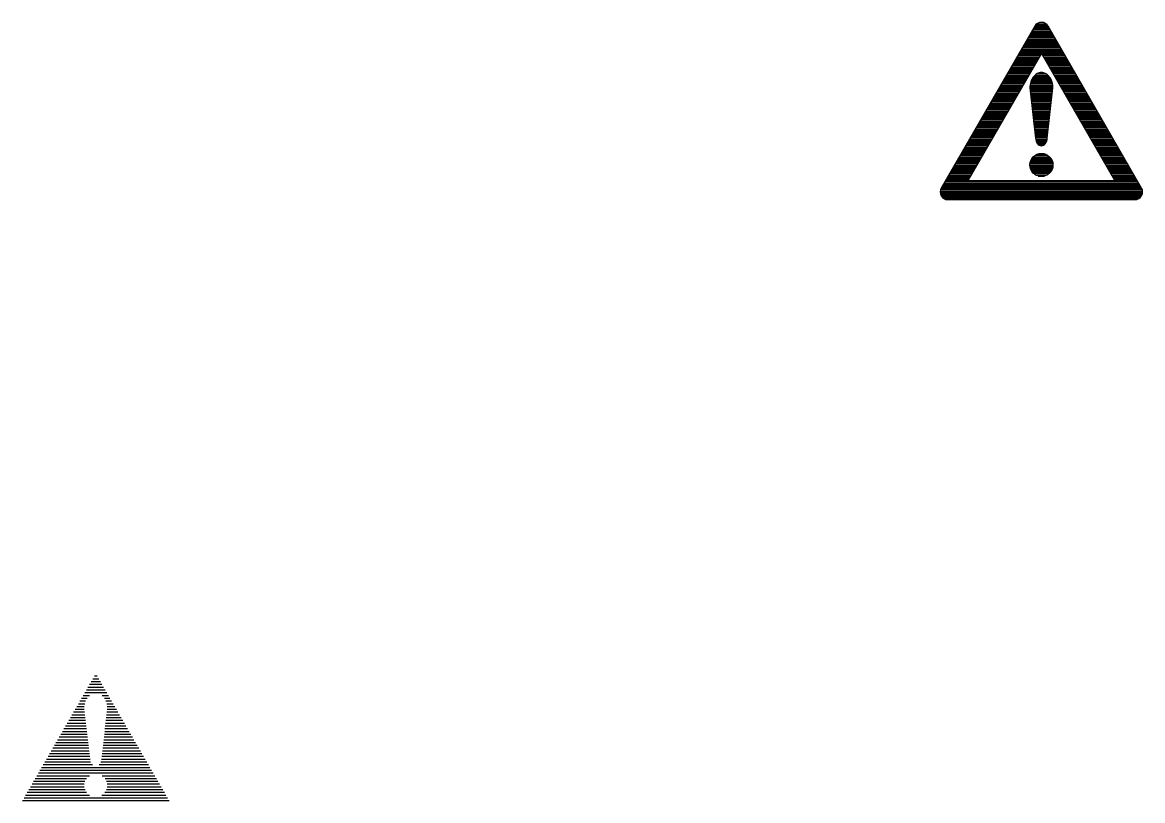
# Model space of a CAD drawing. Extents: x -59 to 16.8, y -34.7 to 18.
import ezdxf

# ---------------------------------------------------------------- set-up
doc = ezdxf.new("R2010")
doc.units = 0
doc.layers.get('0').update_dxf_attribs({"linetype": 'CONTINUOUS'})
doc.layers.add('VEILIG', color=7, linetype='CONTINUOUS')

# ---------------------------------------------------------------- blocks, each defined once
blk = doc.blocks.new('*X')
at = {"color": 0}
for p, q in [((73.702, 59.906), (74.298, 59.906)), ((73.212, 59.156), (74.788, 59.156)), ((73.266, 59.25), (74.734, 59.25)), ((73.32, 59.344), (74.68, 59.344)), ((73.374, 59.438), (74.626, 59.438)), ((73.428, 59.531), (74.572, 59.531)), ((73.482, 59.625), (74.518, 59.625)), ((73.536, 59.719), (74.464, 59.719)), ((73.599, 59.812), (74.401, 59.812)), ((72.779, 58.406), (75.221, 58.406)), ((72.833, 58.5), (75.167, 58.5)), ((72.887, 58.594), (75.113, 58.594)), ((72.941, 58.688), (75.059, 58.688)), ((72.995, 58.781), (75.005, 58.781)), ((73.049, 58.875), (74.951, 58.875)), ((73.103, 58.969), (74.897, 58.969)), ((73.158, 59.062), (74.842, 59.062)), ((72.346, 57.656), (73.852, 57.656)), ((72.4, 57.75), (73.906, 57.75)), ((72.454, 57.844), (73.96, 57.844)), ((72.508, 57.938), (75.492, 57.938)), ((72.562, 58.031), (75.438, 58.031)), ((72.616, 58.125), (75.384, 58.125)), ((72.67, 58.219), (75.33, 58.219)), ((72.724, 58.312), (75.276, 58.312)), ((74.04, 57.844), (75.546, 57.844)), ((74.094, 57.75), (75.6, 57.75)), ((74.148, 57.656), (75.654, 57.656)), ((71.913, 56.906), (73.419, 56.906)), ((71.967, 57), (73.473, 57)), ((72.021, 57.094), (73.527, 57.094)), ((72.075, 57.188), (73.581, 57.188)), ((72.129, 57.281), (73.635, 57.281)), ((72.183, 57.375), (73.689, 57.375)), ((72.237, 57.469), (73.743, 57.469)), ((72.291, 57.562), (73.798, 57.562)), ((74.202, 57.562), (75.709, 57.562)), ((74.257, 57.469), (75.763, 57.469)), ((74.311, 57.375), (75.817, 57.375)), ((74.365, 57.281), (75.871, 57.281)), ((74.419, 57.188), (75.925, 57.188)), ((74.473, 57.094), (75.979, 57.094)), ((74.527, 57), (76.033, 57)), ((74.581, 56.906), (76.087, 56.906)), ((71.48, 56.156), (72.986, 56.156)), ((71.534, 56.25), (73.04, 56.25)), ((71.588, 56.344), (73.094, 56.344)), ((71.642, 56.438), (73.148, 56.438)), ((71.696, 56.531), (73.202, 56.531)), ((71.75, 56.625), (73.256, 56.625)), ((71.804, 56.719), (73.31, 56.719)), ((71.858, 56.812), (73.365, 56.812)), ((73.355, 56.156), (74.645, 56.156)), ((73.411, 56.25), (74.589, 56.25)), ((73.481, 56.344), (74.519, 56.344)), ((73.576, 56.438), (74.424, 56.438)), ((73.711, 56.531), (74.289, 56.531)), ((74.635, 56.812), (76.142, 56.812)), ((74.69, 56.719), (76.196, 56.719)), ((74.744, 56.625), (76.25, 56.625)), ((74.798, 56.531), (76.304, 56.531)), ((74.852, 56.438), (76.358, 56.438)), ((74.906, 56.344), (76.412, 56.344)), ((74.96, 56.25), (76.466, 56.25)), ((75.014, 56.156), (76.52, 56.156)), ((71.047, 55.406), (72.553, 55.406)), ((71.101, 55.5), (72.607, 55.5)), ((71.155, 55.594), (72.661, 55.594)), ((71.209, 55.688), (72.715, 55.688)), ((71.263, 55.781), (72.769, 55.781)), ((71.317, 55.875), (72.823, 55.875)), ((71.371, 55.969), (72.877, 55.969)), ((71.425, 56.062), (72.932, 56.062)), ((73.218, 55.594), (74.782, 55.594)), ((73.223, 55.688), (74.777, 55.688)), ((73.225, 55.5), (74.775, 55.5)), ((73.235, 55.781), (74.765, 55.781)), ((73.235, 55.406), (74.765, 55.406)), ((73.253, 55.875), (74.747, 55.875)), ((73.278, 55.969), (74.722, 55.969)), ((73.312, 56.062), (74.688, 56.062)), ((75.068, 56.062), (76.575, 56.062)), ((75.123, 55.969), (76.629, 55.969)), ((75.177, 55.875), (76.683, 55.875)), ((75.231, 55.781), (76.737, 55.781)), ((75.285, 55.688), (76.791, 55.688)), ((75.339, 55.594), (76.845, 55.594)), ((75.393, 55.5), (76.899, 55.5)), ((75.447, 55.406), (76.953, 55.406)), ((70.614, 54.656), (72.12, 54.656)), ((70.668, 54.75), (72.174, 54.75)), ((70.722, 54.844), (72.228, 54.844)), ((70.776, 54.938), (72.282, 54.938)), ((70.83, 55.031), (72.336, 55.031)), ((70.884, 55.125), (72.39, 55.125)), ((70.938, 55.219), (72.444, 55.219)), ((70.992, 55.312), (72.499, 55.312)), ((73.246, 55.312), (74.754, 55.312)), ((73.257, 55.219), (74.743, 55.219)), ((73.268, 55.125), (74.732, 55.125)), ((73.279, 55.031), (74.721, 55.031)), ((73.29, 54.938), (74.71, 54.938)), ((73.3, 54.844), (74.7, 54.844)), ((73.311, 54.75), (74.689, 54.75)), ((73.322, 54.656), (74.678, 54.656)), ((75.501, 55.312), (77.008, 55.312)), ((75.556, 55.219), (77.062, 55.219)), ((75.61, 55.125), (77.116, 55.125)), ((75.664, 55.031), (77.17, 55.031)), ((75.718, 54.938), (77.224, 54.938)), ((75.772, 54.844), (77.278, 54.844)), ((75.826, 54.75), (77.332, 54.75)), ((75.88, 54.656), (77.386, 54.656)), ((70.181, 53.906), (71.687, 53.906)), ((70.235, 54), (71.741, 54)), ((70.289, 54.094), (71.795, 54.094)), ((70.343, 54.188), (71.849, 54.188)), ((70.397, 54.281), (71.903, 54.281)), ((70.451, 54.375), (71.957, 54.375)), ((70.505, 54.469), (72.011, 54.469)), ((70.559, 54.562), (72.066, 54.562)), ((73.333, 54.562), (74.667, 54.562)), ((73.344, 54.469), (74.656, 54.469)), ((73.354, 54.375), (74.646, 54.375)), ((73.365, 54.281), (74.635, 54.281)), ((73.376, 54.188), (74.624, 54.188)), ((73.387, 54.094), (74.613, 54.094)), ((73.398, 54), (74.602, 54)), ((73.409, 53.906), (74.591, 53.906)), ((75.934, 54.562), (77.441, 54.562)), ((75.989, 54.469), (77.495, 54.469)), ((76.043, 54.375), (77.549, 54.375)), ((76.097, 54.281), (77.603, 54.281)), ((76.151, 54.188), (77.657, 54.188)), ((76.205, 54.094), (77.711, 54.094)), ((76.259, 54), (77.765, 54)), ((76.313, 53.906), (77.819, 53.906)), ((69.748, 53.156), (71.254, 53.156)), ((69.802, 53.25), (71.308, 53.25)), ((69.856, 53.344), (71.362, 53.344)), ((69.91, 53.438), (71.416, 53.438)), ((69.964, 53.531), (71.47, 53.531)), ((70.018, 53.625), (71.524, 53.625)), ((70.072, 53.719), (71.578, 53.719)), ((70.126, 53.812), (71.633, 53.812)), ((73.419, 53.812), (74.581, 53.812)), ((73.43, 53.719), (74.57, 53.719)), ((73.441, 53.625), (74.559, 53.625)), ((73.452, 53.531), (74.548, 53.531)), ((73.463, 53.438), (74.537, 53.438)), ((73.473, 53.344), (74.527, 53.344)), ((73.484, 53.25), (74.516, 53.25)), ((73.495, 53.156), (74.505, 53.156)), ((76.367, 53.812), (77.874, 53.812)), ((76.422, 53.719), (77.928, 53.719)), ((76.476, 53.625), (77.982, 53.625)), ((76.53, 53.531), (78.036, 53.531)), ((76.584, 53.438), (78.09, 53.438)), ((76.638, 53.344), (78.144, 53.344)), ((76.692, 53.25), (78.198, 53.25)), ((76.746, 53.156), (78.252, 53.156)), ((69.26, 52.312), (70.767, 52.312)), ((69.315, 52.406), (70.821, 52.406)), ((69.369, 52.5), (70.875, 52.5)), ((69.423, 52.594), (70.929, 52.594)), ((69.477, 52.688), (70.983, 52.688)), ((69.531, 52.781), (71.037, 52.781)), ((69.585, 52.875), (71.091, 52.875)), ((69.639, 52.969), (71.145, 52.969)), ((69.693, 53.062), (71.2, 53.062)), ((73.506, 53.062), (74.494, 53.062)), ((73.517, 52.969), (74.483, 52.969)), ((73.527, 52.875), (74.472, 52.875)), ((73.538, 52.781), (74.462, 52.781)), ((73.549, 52.688), (74.451, 52.688)), ((73.56, 52.594), (74.44, 52.594)), ((73.571, 52.5), (74.429, 52.5)), ((73.582, 52.406), (74.418, 52.406)), ((73.592, 52.312), (74.408, 52.312)), ((76.8, 53.062), (78.307, 53.062)), ((76.855, 52.969), (78.361, 52.969)), ((76.909, 52.875), (78.415, 52.875)), ((76.963, 52.781), (78.469, 52.781)), ((77.017, 52.688), (78.523, 52.688)), ((77.071, 52.594), (78.577, 52.594)), ((77.125, 52.5), (78.631, 52.5)), ((77.179, 52.406), (78.685, 52.406)), ((77.233, 52.312), (78.74, 52.312)), ((68.827, 51.562), (70.334, 51.562)), ((68.882, 51.656), (70.388, 51.656)), ((68.936, 51.75), (70.442, 51.75)), ((68.99, 51.844), (70.496, 51.844)), ((69.044, 51.938), (70.55, 51.938)), ((69.098, 52.031), (70.604, 52.031)), ((69.152, 52.125), (70.658, 52.125)), ((69.206, 52.219), (70.712, 52.219)), ((73.603, 52.219), (74.397, 52.219)), ((73.61, 52.125), (74.39, 52.125)), ((73.623, 52.031), (74.377, 52.031)), ((73.649, 51.938), (74.351, 51.938)), ((73.695, 51.844), (74.305, 51.844)), ((73.77, 51.75), (74.23, 51.75)), ((73.937, 51.656), (74.063, 51.656)), ((77.288, 52.219), (78.794, 52.219)), ((77.342, 52.125), (78.848, 52.125)), ((77.396, 52.031), (78.902, 52.031)), ((77.45, 51.938), (78.956, 51.938)), ((77.504, 51.844), (79.01, 51.844)), ((77.558, 51.75), (79.064, 51.75)), ((77.612, 51.656), (79.118, 51.656)), ((77.666, 51.562), (79.173, 51.562)), ((68.394, 50.812), (69.9, 50.812)), ((68.448, 50.906), (69.955, 50.906)), ((68.503, 51), (70.009, 51)), ((68.557, 51.094), (70.063, 51.094)), ((68.611, 51.188), (70.117, 51.188)), ((68.665, 51.281), (70.171, 51.281)), ((68.719, 51.375), (70.225, 51.375)), ((68.773, 51.469), (70.279, 51.469)), ((73.37, 50.812), (74.63, 50.812)), ((73.452, 50.906), (74.548, 50.906)), ((73.567, 51), (74.433, 51)), ((73.763, 51.094), (74.237, 51.094)), ((77.721, 51.469), (79.227, 51.469)), ((77.775, 51.375), (79.281, 51.375)), ((77.829, 51.281), (79.335, 51.281)), ((77.883, 51.188), (79.389, 51.188)), ((77.937, 51.094), (79.443, 51.094)), ((77.991, 51), (79.497, 51)), ((78.045, 50.906), (79.552, 50.906)), ((78.1, 50.812), (79.606, 50.812)), ((67.961, 50.062), (69.467, 50.062)), ((68.015, 50.156), (69.522, 50.156)), ((68.07, 50.25), (69.576, 50.25)), ((68.124, 50.344), (69.63, 50.344)), ((68.178, 50.438), (69.684, 50.438)), ((68.232, 50.531), (69.738, 50.531)), ((68.286, 50.625), (69.792, 50.625)), ((68.34, 50.719), (69.846, 50.719)), ((73.217, 50.344), (74.783, 50.344)), ((73.223, 50.438), (74.777, 50.438)), ((73.224, 50.25), (74.776, 50.25)), ((73.239, 50.531), (74.761, 50.531)), ((73.241, 50.156), (74.759, 50.156)), ((73.268, 50.625), (74.732, 50.625)), ((73.271, 50.062), (74.729, 50.062)), ((73.311, 50.719), (74.689, 50.719)), ((78.154, 50.719), (79.66, 50.719)), ((78.208, 50.625), (79.714, 50.625)), ((78.262, 50.531), (79.768, 50.531)), ((78.316, 50.438), (79.822, 50.438)), ((78.37, 50.344), (79.876, 50.344)), ((78.424, 50.25), (79.93, 50.25)), ((78.478, 50.156), (79.985, 50.156)), ((78.533, 50.062), (80.039, 50.062)), ((67.528, 49.312), (69.034, 49.312)), ((67.582, 49.406), (69.089, 49.406)), ((67.637, 49.5), (69.143, 49.5)), ((67.691, 49.594), (69.197, 49.594)), ((67.745, 49.688), (69.251, 49.688)), ((67.799, 49.781), (69.305, 49.781)), ((67.853, 49.875), (69.359, 49.875)), ((67.907, 49.969), (69.413, 49.969)), ((73.315, 49.969), (74.685, 49.969)), ((73.376, 49.875), (74.624, 49.875)), ((73.46, 49.781), (74.54, 49.781)), ((73.58, 49.688), (74.42, 49.688)), ((73.791, 49.594), (74.209, 49.594)), ((78.587, 49.969), (80.093, 49.969)), ((78.641, 49.875), (80.147, 49.875)), ((78.695, 49.781), (80.201, 49.781)), ((78.749, 49.688), (80.255, 49.688)), ((78.803, 49.594), (80.309, 49.594)), ((78.857, 49.5), (80.363, 49.5)), ((78.911, 49.406), (80.418, 49.406)), ((78.966, 49.312), (80.472, 49.312)), ((67.154, 48.562), (80.846, 48.562)), ((67.17, 48.656), (80.83, 48.656)), ((67.205, 48.75), (80.795, 48.75)), ((67.258, 48.844), (80.742, 48.844)), ((67.312, 48.938), (80.688, 48.938)), ((67.366, 49.031), (80.634, 49.031)), ((67.42, 49.125), (80.58, 49.125)), ((67.474, 49.219), (80.526, 49.219)), ((67.155, 48.469), (80.845, 48.469)), ((67.174, 48.375), (80.826, 48.375)), ((67.211, 48.281), (80.789, 48.281)), ((67.274, 48.188), (80.726, 48.188)), ((67.376, 48.094), (80.624, 48.094)), ((9.581, 15.188), (10.419, 15.188)), ((9.689, 15.375), (10.311, 15.375)), ((9.798, 15.562), (10.202, 15.562)), ((9.906, 15.75), (10.094, 15.75)), ((9.148, 14.438), (9.576, 14.438)), ((9.256, 14.625), (10.744, 14.625)), ((9.365, 14.812), (10.635, 14.812)), ((9.473, 15), (10.527, 15)), ((10.424, 14.438), (10.852, 14.438)), ((8.715, 13.688), (9.223, 13.688)), ((8.823, 13.875), (9.253, 13.875)), ((8.932, 14.062), (9.312, 14.062)), ((9.04, 14.25), (9.411, 14.25)), ((10.589, 14.25), (10.96, 14.25)), ((10.688, 14.062), (11.068, 14.062)), ((10.747, 13.875), (11.177, 13.875)), ((10.777, 13.688), (11.285, 13.688)), ((8.282, 12.938), (9.29, 12.938)), ((8.39, 13.125), (9.268, 13.125)), ((8.499, 13.312), (9.246, 13.312)), ((8.607, 13.5), (9.225, 13.5)), ((10.71, 12.938), (11.718, 12.938)), ((10.732, 13.125), (11.61, 13.125)), ((10.754, 13.312), (11.501, 13.312)), ((10.775, 13.5), (11.393, 13.5)), ((7.849, 12.188), (9.376, 12.188)), ((7.957, 12.375), (9.354, 12.375)), ((8.066, 12.562), (9.333, 12.562)), ((8.174, 12.75), (9.311, 12.75)), ((10.624, 12.188), (12.151, 12.188)), ((10.646, 12.375), (12.043, 12.375)), ((10.667, 12.562), (11.934, 12.562)), ((10.689, 12.75), (11.826, 12.75)), ((7.416, 11.438), (9.463, 11.438)), ((7.524, 11.625), (9.441, 11.625)), ((7.633, 11.812), (9.419, 11.812)), ((7.741, 12), (9.398, 12)), ((10.537, 11.438), (12.584, 11.438)), ((10.559, 11.625), (12.476, 11.625)), ((10.581, 11.812), (12.367, 11.812)), ((10.602, 12), (12.259, 12)), ((6.983, 10.688), (9.549, 10.688)), ((7.091, 10.875), (9.527, 10.875)), ((7.2, 11.062), (9.506, 11.062)), ((7.308, 11.25), (9.484, 11.25)), ((10.451, 10.688), (13.017, 10.688)), ((10.472, 10.875), (12.909, 10.875)), ((10.494, 11.062), (12.8, 11.062)), ((10.516, 11.25), (12.692, 11.25)), ((6.55, 9.938), (9.649, 9.938)), ((6.658, 10.125), (9.61, 10.125)), ((6.767, 10.312), (9.592, 10.312)), ((6.875, 10.5), (9.571, 10.5)), ((10.351, 9.938), (13.45, 9.938)), ((10.39, 10.125), (13.342, 10.125)), ((10.408, 10.312), (13.233, 10.312)), ((10.429, 10.5), (13.125, 10.5)), ((6.117, 9.188), (13.883, 9.188)), ((6.225, 9.375), (13.775, 9.375)), ((6.334, 9.562), (13.666, 9.562)), ((6.442, 9.75), (9.77, 9.75)), ((10.23, 9.75), (13.558, 9.75)), ((5.684, 8.438), (9.223, 8.438)), ((5.792, 8.625), (9.268, 8.625)), ((5.9, 8.812), (9.37, 8.812)), ((6.009, 9), (9.567, 9)), ((10.433, 9), (13.991, 9)), ((10.63, 8.812), (14.1, 8.812)), ((10.732, 8.625), (14.208, 8.625)), ((10.777, 8.438), (14.316, 8.438)), ((5.251, 7.688), (9.58, 7.688)), ((5.359, 7.875), (9.376, 7.875)), ((5.467, 8.062), (9.271, 8.062)), ((5.576, 8.25), (9.224, 8.25)), ((10.42, 7.688), (14.749, 7.688)), ((10.624, 7.875), (14.641, 7.875)), ((10.729, 8.062), (14.533, 8.062)), ((10.776, 8.25), (14.424, 8.25)), ((5.034, 7.312), (14.966, 7.312)), ((5.143, 7.5), (14.857, 7.5))]:
    blk.add_line(p, q, dxfattribs=at)

msp = doc.modelspace()

# ---------------------------------------------------------------- linework, layer by layer
at = {"layer": 'VEILIG', "color": 0}
for points in [[(16.778, 6.783), (10.452, 17.739, 0.57735), (9.548, 17.739), (3.222, 6.783, 0.57735), (3.674, 6), (16.326, 6, 0.57735)], [(9.217, 13.563), (9.609, 10.171, 0.075445), (9.64, 9.966, 0.085783), (9.723, 9.802, 0.10607), (9.856, 9.687, 0.126822), (10, 9.65, 0.126822), (10.144, 9.687, 0.10607), (10.277, 9.802, 0.085783), (10.36, 9.966, 0.075445), (10.391, 10.171), (10.783, 13.563, 0.075445), (10.72, 13.974, 0.085783), (10.553, 14.3, 0.10607), (10.287, 14.532, 0.126822), (10, 14.606, 0.126822), (9.713, 14.532, 0.10607), (9.447, 14.3, 0.085783), (9.28, 13.974, 0.075445)]]:
    msp.add_lwpolyline(points, format="xyb", close=True, dxfattribs=at)
msp.add_lwpolyline([(14.97, 7.304), (10, 15.913), (5.03, 7.304)], close=True, dxfattribs=at)
msp.add_circle((10, 8.348), 0.783, dxfattribs=at)

# ---------------------------------------------------------------- block references
msp.add_blockref('*X', (-64, -42), dxfattribs=at)

doc.saveas('drawing.dxf')
